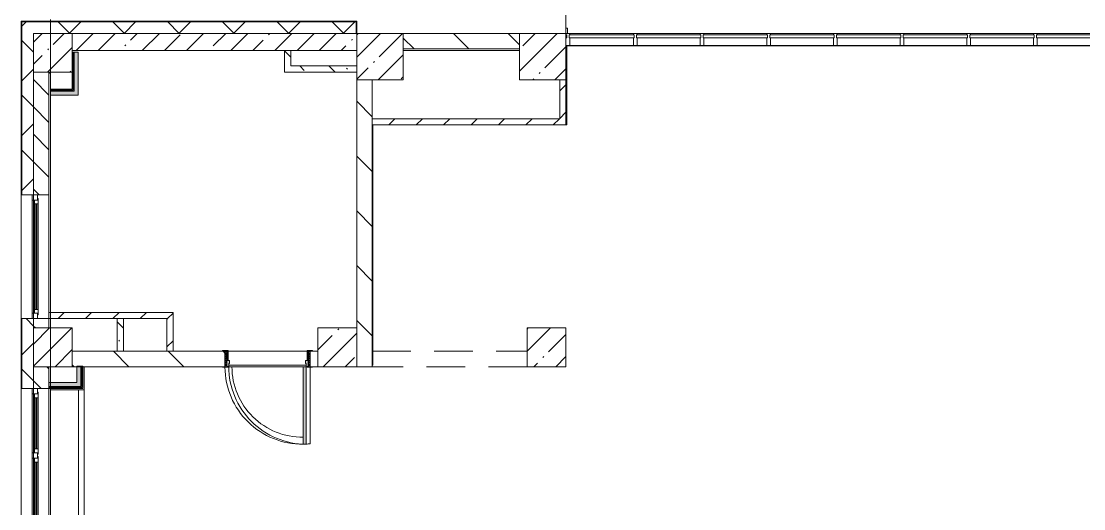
# Model space of a CAD drawing. Header units: millimetres. Extents: x 35098 to 231722, y -8553 to 29000.
# Drawn here: x 104444 to 118153, y 9067 to 15358 of the extents above; entities that cross this region are included whole.
import ezdxf

# ---------------------------------------------------------------- set-up
doc = ezdxf.new("R2010")
doc.units = ezdxf.units.MM
doc.linetypes.add('200_ШТРИХ__ш1_п0_6_', pattern=[800, 500, -300])
for name, color, linetype, lineweight in [('A-DETL-MBND-1', 7, '200_ШТРИХ__ш1_п0_6_', 9), ('A-GLAZ-2', 7, 'Continuous', 5), ('A-GLAZ-CURT-1', 7, 'Continuous', 5), ('A-GLAZ-CWMG-1', 7, 'Continuous', 5), ('A-WALL', 7, 'Continuous', 9), ('A-WALL-4', 7, 'Continuous', 5), ('I-WALL-3', 7, 'Continuous', 5), ('S-COLS-1', 7, 'Continuous', 5), ('Оси', 7, 'Continuous', 9)]:
    doc.layers.add(name, color=color, linetype=linetype, lineweight=lineweight)
for name, color, linetype, lineweight, true_color in [('A-DOOR-2', 7, 'Continuous', 5, 0xaaaaaa), ('A-DOOR-3', 7, 'Continuous', 5, 0xe2e2e2), ('A-DOOR-FRAM-1', 7, 'Continuous', 5, 0xe2e2e2), ('A-DOOR-FRAM-2', 7, 'Continuous', 5, 0xaaaaaa), ('A-FLOR-1', 7, 'Continuous', 5, 0xaaaaaa), ('I-WALL-2', 7, 'Continuous', 9, 0xe7e7e7), ('I-WALL-5', 7, 'Continuous', 5, 0x787878)]:
    doc.layers.add(name, color=color, linetype=linetype, lineweight=lineweight, true_color=true_color)
pattern_1 = [(45, (104712.3, 0), (-285.123, 285.123), []), (45, (104997.44, 0), (-285.123, 285.123), [504.031, -100.806, 16.764, -84.042])]
pattern_2 = [(135, (104712.3, 0), (-353.553, -353.553), [])]
pattern_3 = [(45, (104712.3, 0), (-353.553, 353.553), []), (135, (104712.3, 0), (-353.553, -353.553), [])]
pattern_4 = [(45, (104712.32, 0), (-176.7767, 176.7767), [])]
pattern_5 = [(135, (104712.3, 0), (-377.17, -377.17), [533.4, -88.9, 17.78, -88.9]), (135, (104712.3, 376.94), (-377.17, -377.17), []), (50, (104712.3, 0), (637.645, -55.787), [66.675, -733.425]), (355, (104712.3, 0), (-123.35, 668.7), [53.34, -586.74]), (100.451, (104765.45, -4.65), (514.3, 612.908), [56.665, -623.315]), (46.184, (104712.3, 177.8), (948.776, -147.15), [100.01, -1100.137]), (96.636, (104791.4, 165.5), (830.91, 865.997), [85, -934.973]), (351.184, (104712.3, 177.8), (830.92, 865.99), [80.01, -880.11]), (21, (104801.2, 133.35), (530.65, -357.928), [66.675, -733.425]), (326, (104801.2, 133.35), (216.308, 644.658), [53.34, -586.74]), (71.451, (104845.44, 103.5), (746.96, 286.724), [56.665, -623.315]), (37.5, (104712.32, 0), (10.8105, 295.9426), [16.764, -562.864, 16.764, -578.866, -588.962]), (37.5, (104712.32, 0), (10.8105, 295.9426), [-1175.258, 16.764, -572.198]), (7.5, (104712.3, 0), (233.869, 350.632), [16.764, -322.834, 16.764, -549.529, -224.472]), (7.5, (104712.3, 0), (233.869, 350.632), [-905.891, 16.764, -207.708]), (327.5, (104514.07, 0), (474.568, -20.0513), [16.764, -205.486, 16.764, -676.656, -920.115]), (327.5, (104514.07, 0), (474.568, -20.0513), [-915.67, 16.764, -903.351]), (317.5, (104425.17, 0), (518.452, 88.993), [16.764, -272.161, 16.764, -443.738, -653.415]), (317.5, (104425.17, 0), (518.452, 88.993), [-749.427, 16.764, -636.65])]
pattern_6 = [(45, (104712.3, 0), (-530.33, 530.33), []), (135, (104712.3, 0), (-530.33, -530.33), [])]

# ---------------------------------------------------------------- blocks, each defined once
blk = doc.blocks.new('BSC_Колонна _Прямоугольная - 500х500-V106-2_7_2_птичка')
at = {"layer": 'S-COLS-1'}
h = blk.add_hatch(dxfattribs=at)
h.set_pattern_fill('FP_140', color=256, style=0, pattern_type=2)
h.set_pattern_definition([(45, (-140, -14950), (-285.123, 285.123), []), (45, (145.12, -14950), (-285.123, 285.123), [504.031, -100.806, 16.764, -84.042])])
h.paths.add_polyline_path([(-250, -250), (250, -250), (250, 250), (-250, 250)])
for p, q in [((250, 250), (-250, 250)), ((-250, 250), (-250, -250)), ((250, -250), (250, 250)), ((-250, -250), (250, -250))]:
    blk.add_line(p, q, dxfattribs=at)
blk = doc.blocks.new('110_Дверь_СКБ_1Ст_Внутренняя1 - Д-4к_п__1100x2100h_Артистические EI30-33310874-2_7_2_птичка')
at = {"layer": 'A-DOOR-2'}
h = blk.add_hatch(dxfattribs=at)
h.set_pattern_fill('FP_118', color=256, style=0, pattern_type=2)
h.set_pattern_definition([(135, (1751.41, 164.685), (-14.14214, -14.14214), []), (225, (1751.41, 164.685), (14.14214, -14.14214), [])])
h.paths.add_polyline_path([(537.5, 100), (537.5, -100), (562.5, -100), (562.5, 100)])
at = {"layer": 'A-DOOR-3'}
h = blk.add_hatch(color=256, dxfattribs=at)
h.paths.add_polyline_path([(512.5, 100), (512.5, 60), (502.5, 60), (502.5, 20), (537.5, 20), (537.5, 100)])
h.paths.add_polyline_path([(-487.5, 100), (-512.5, 100), (-512.5, 20), (-477.5, 20), (-477.5, 60), (-487.5, 60)])
at = {"layer": 'A-DOOR-FRAM-1'}
for points in [[(-447.5, 1100), (-487.5, 1100), (-487.5, 100), (-447.5, 100), (-447.5, 935.9)], [(-567.5, 108), (-567.5, 100), (-497.5, 100), (-497.5, 108)], [(-497.5, 20), (-512.5, 20), (-512.5, -100), (-497.5, -100)], [(592.5, 108), (522.5, 108), (522.5, 100), (592.5, 100)], [(537.5, 20), (522.5, 20), (522.5, -100), (537.5, -100)], [(-567.5, -100), (-567.5, -108), (-497.5, -108), (-497.5, -100)], [(522.5, -100), (522.5, -108), (592.5, -108), (592.5, -100)]]:
    blk.add_hatch(color=256, dxfattribs=at).paths.add_polyline_path(points)
at = {"layer": 'A-DOOR-FRAM-2'}
h = blk.add_hatch(dxfattribs=at)
h.set_pattern_fill('FP_119', color=256, style=0, pattern_type=2)
h.set_pattern_definition([(45, (-371.384, 164.685), (-14.1421, 14.1421), []), (135, (-371.384, 164.685), (-14.1421, -14.1421), [])])
h.paths.add_polyline_path([(-512.5, 100), (-537.5, 100), (-537.5, -100), (-512.5, -100)])
at = {"layer": 'A-DOOR-2'}
for p, q in [((-487.5, 1100), (-487.5, 100)), ((-447.5, 1100), (-487.5, 1100)), ((-447.5, 100), (-447.5, 1100)), ((-487.5, 100), (-447.5, 100))]:
    blk.add_line(p, q, dxfattribs=at)
blk.add_arc((-487.5, 100), 1000, 360, 90, dxfattribs=at)
at = {"layer": 'A-DOOR-FRAM-2'}
for p, q in [((-497.5, 108), (-567.5, 108)), ((-567.5, 108), (-567.5, 100)), ((-567.5, 100), (-497.5, 100)), ((-512.5, 100), (-537.5, 100)), ((-537.5, 100), (-537.5, -100)), ((-487.5, 100), (-512.5, 100)), ((-512.5, 100), (-512.5, 20)), ((-512.5, -100), (-512.5, 100)), ((-497.5, 100), (-512.5, 100)), ((-512.5, 100), (-512.5, 99)), ((-512.5, 99), (-497.5, 99)), ((-512.5, 20), (-477.5, 20)), ((-497.5, 20), (-512.5, 20)), ((-512.5, 20), (-512.5, -100)), ((-497.5, 100), (-497.5, 108)), ((-497.5, 99), (-497.5, 100)), ((-497.5, -100), (-497.5, 20)), ((-487.5, 60), (-487.5, 100)), ((-477.5, 60), (-487.5, 60)), ((-477.5, 20), (-477.5, 60)), ((512.5, 60), (502.5, 60)), ((502.5, 60), (502.5, 20)), ((502.5, 20), (537.5, 20)), ((512.5, 100), (512.5, 60)), ((537.5, 100), (512.5, 100)), ((592.5, 108), (522.5, 108)), ((522.5, 108), (522.5, 100)), ((537.5, 100), (522.5, 100)), ((522.5, 100), (522.5, 99)), ((522.5, 100), (592.5, 100)), ((522.5, 99), (537.5, 99)), ((537.5, 20), (522.5, 20)), ((522.5, 20), (522.5, -100)), ((537.5, 20), (537.5, 100)), ((562.5, 100), (537.5, 100)), ((537.5, 100), (537.5, -100)), ((537.5, 99), (537.5, 100)), ((537.5, -100), (537.5, 20)), ((562.5, -100), (562.5, 100)), ((592.5, 100), (592.5, 108)), ((-497.5, -100), (-567.5, -100)), ((-567.5, -100), (-567.5, -108)), ((-567.5, -108), (-497.5, -108)), ((-537.5, -100), (-512.5, -100)), ((-512.5, -100), (-497.5, -100)), ((-497.5, -108), (-497.5, -100)), ((522.5, -100), (537.5, -100)), ((592.5, -100), (522.5, -100)), ((522.5, -100), (522.5, -108)), ((522.5, -108), (592.5, -108)), ((537.5, -100), (562.5, -100)), ((592.5, -108), (592.5, -100))]:
    blk.add_line(p, q, dxfattribs=at)
blk = doc.blocks.new('BSC_Колонна _Прямоугольная - 500х500-22206884-2_7_2_птичка')
at = {"layer": 'S-COLS-1'}
h = blk.add_hatch(dxfattribs=at)
h.set_pattern_fill('FP_198', color=256, style=0, pattern_type=2)
h.set_pattern_definition([(45, (-6510, -11150), (-285.123, 285.123), []), (45, (-6224.88, -11150), (-285.123, 285.123), [504.031, -100.806, 16.764, -84.042])])
h.paths.add_polyline_path([(-250, -250), (250, -250), (250, 250), (-250, 250), (-250, 71)])
for p, q in [((250, 250), (-250, 250)), ((-250, 250), (-250, -250)), ((250, -250), (250, 250)), ((-250, -250), (250, -250))]:
    blk.add_line(p, q, dxfattribs=at)
blk = doc.blocks.new('BSC_Колонна _Прямоугольная - 500х500-V173-2_7_2_птичка')
at = {"layer": 'S-COLS-1'}
h = blk.add_hatch(dxfattribs=at)
h.set_pattern_fill('FP_199', color=256, style=0, pattern_type=2)
h.set_pattern_definition([(45, (-3810, -11150), (-285.123, 285.123), []), (45, (-3524.88, -11150), (-285.123, 285.123), [504.031, -100.806, 16.764, -84.042])])
h.paths.add_polyline_path([(-250, -250), (250, -250), (250, 250), (-250, 250), (-250, 71)])
for p, q in [((250, 250), (-250, 250)), ((-250, 250), (-250, -250)), ((250, -250), (250, 250)), ((-250, -250), (250, -250))]:
    blk.add_line(p, q, dxfattribs=at)
blk = doc.blocks.new('120_Окно_СКБ_1Ст - 120_Окно_СКБ_1Ст_1600х2500_h_ 2-22959204-2_7_2_птичка')
at = {"layer": 'A-GLAZ-2'}
for p, q in [((-800, -127), (-800, -57)), ((-800, -57), (-730, -57)), ((800, -57), (-800, -57)), ((-730, -127), (-800, -127)), ((-800, -127), (-750, -127)), ((-730, -127), (-750, -127)), ((-750, -127), (-750, -137)), ((-750, -137), (750, -137)), ((750, -137), (-750, -137)), ((-730, -57), (-730, -127)), ((730, -87), (-730, -87)), ((-730, -87), (-730, -127)), ((-680, -137), (-680, -87)), ((-680, -107), (680, -107)), ((680, -117), (-680, -117)), ((680, -137), (680, -87)), ((730, -127), (730, -57)), ((730, -57), (800, -57)), ((730, -127), (730, -87)), ((800, -127), (730, -127)), ((750, -127), (730, -127)), ((750, -127), (800, -127)), ((750, -137), (750, -127)), ((800, -57), (800, -127))]:
    blk.add_line(p, q, dxfattribs=at)
blk = doc.blocks.new('120_Окно_СКБ_2Ст - 120_Окно_СКБ_2Ст 2100х2500 _мал створка справа_-22445857-2_7_2_птичка')
at = {"layer": 'A-GLAZ-2'}
for p, q in [((-1050, -127), (-1050, -57)), ((-1050, -57), (-980, -57)), ((1050, -57), (-1050, -57)), ((-980, -127), (-1050, -127)), ((-1050, -127), (-1000, -127)), ((-980, -127), (-1000, -127)), ((-1000, -127), (-1000, -137)), ((-1000, -137), (170, -137)), ((170, -137), (-1000, -137)), ((-980, -57), (-980, -127)), ((150, -87), (-980, -87)), ((-980, -87), (-980, -127)), ((-930, -137), (-930, -87)), ((-930, -107), (100, -107)), ((100, -117), (-930, -117)), ((100, -137), (100, -87)), ((150, -127), (150, -57)), ((150, -57), (220, -57)), ((150, -127), (150, -87)), ((220, -127), (150, -127)), ((170, -127), (150, -127)), ((170, -127), (200, -127)), ((170, -137), (170, -127)), ((220, -127), (200, -127)), ((200, -127), (200, -137)), ((200, -137), (1000, -137)), ((1000, -137), (200, -137)), ((220, -57), (220, -127)), ((980, -87), (220, -87)), ((220, -87), (220, -127)), ((270, -137), (270, -87)), ((270, -107), (930, -107)), ((930, -117), (270, -117)), ((930, -137), (930, -87)), ((980, -127), (980, -57)), ((980, -57), (1050, -57)), ((980, -127), (980, -87)), ((1050, -127), (980, -127)), ((1000, -127), (980, -127)), ((1000, -127), (1050, -127)), ((1000, -137), (1000, -127)), ((1050, -57), (1050, -127))]:
    blk.add_line(p, q, dxfattribs=at)
blk = doc.blocks.new('BSC_Колонна _Прямоугольная - 500х500-V182-2_7_2_птичка')
at = {"layer": 'S-COLS-1'}
h = blk.add_hatch(dxfattribs=at)
h.set_pattern_fill('FP_207', color=256, style=0, pattern_type=2)
h.set_pattern_definition([(45, (-140, -11150), (-285.123, 285.123), []), (45, (145.12, -11150), (-285.123, 285.123), [504.031, -100.806, 16.764, -84.042])])
h.paths.add_polyline_path([(-250, -250), (250, -250), (250, 250), (-250, 250), (-250, 71)])
for p, q in [((250, 250), (-250, 250)), ((-250, 250), (-250, -250)), ((250, -250), (250, 250)), ((-250, -250), (250, -250))]:
    blk.add_line(p, q, dxfattribs=at)
blk = doc.blocks.new('Системная панель - Стекло - 40мм-23997895-2_7_2_птичка')
at = {"layer": 'A-GLAZ-CURT-1'}
for p, q in [((420, 0), (-420, 0)), ((-420, 0), (-420, -40)), ((420, -40), (420, 0)), ((-420, -40), (420, -40))]:
    blk.add_line(p, q, dxfattribs=at)
blk = doc.blocks.new('Прямоугольный импост - Импост структурный с накладкой - 160мм-23771928-2_7_2_птичка')
at = {"layer": 'A-GLAZ-CWMG-1'}
for p, q in [((7630, 15200), (6810, 15200)), ((7630, 15043), (6810, 15043))]:
    blk.add_line(p, q, dxfattribs=at)
blk = doc.blocks.new('Прямоугольный импост - Импост структурный с накладкой - 160мм-23997897-2_7_2_птичка')
at = {"layer": 'A-GLAZ-CWMG-1'}
for p, q in [((0, 140), (-50, 140)), ((-50, 140), (-50, 40)), ((0, 40), (0, 140)), ((-50, 40), (-40, 40)), ((-40, 0), (-50, 0)), ((-50, 0), (-50, -17)), ((-40, 40), (-40, 0)), ((-10, 0), (-10, 40)), ((-10, 40), (0, 40)), ((0, 0), (-10, 0)), ((0, -17), (0, 0)), ((-50, -17), (0, -17))]:
    blk.add_line(p, q, dxfattribs=at)
blk = doc.blocks.new('Системная панель - Стекло - 40мм-23997898-2_7_2_птичка')
at = {"layer": 'A-GLAZ-CURT-1'}
h = blk.add_hatch(dxfattribs=at)
h.set_pattern_fill('FP_211', color=256, style=0, pattern_type=2)
h.set_pattern_definition([(45, (-13750.1, -14683), (-1414.21, 1414.21), [1000, -3000]), (45, (-14750.1, -15183), (-1414.21, 1414.21), [3000, -1000]), (45, (-12750.1, -15683), (-1414.21, 1414.21), [1000, -3000])])
h.paths.add_polyline_path([(420, -40), (420, 0), (-420, 0), (-420, -40)])
for p, q in [((420, 0), (-420, 0)), ((-420, 0), (-420, -40)), ((-420, -40), (420, -40)), ((420, -40), (420, 0))]:
    blk.add_line(p, q, dxfattribs=at)
blk = doc.blocks.new('Прямоугольный импост - Импост структурный с накладкой - 160мм-23771920-2_7_2_птичка')
at = {"layer": 'A-GLAZ-CWMG-1'}
for p, q in [((13660, 15200), (12840, 15200)), ((13660, 15043), (12840, 15043))]:
    blk.add_line(p, q, dxfattribs=at)
blk = doc.blocks.new('Прямоугольный импост - Импост структурный с накладкой - 160мм-23997894-2_7_2_птичка')
at = {"layer": 'A-GLAZ-CWMG-1'}
for p, q in [((-25, 40), (-25, 140)), ((-25, 140), (25, 140)), ((25, 140), (25, 40)), ((-15, 40), (-25, 40)), ((-25, -17), (-25, 0)), ((-25, 0), (-15, 0)), ((-15, 0), (-15, 40)), ((15, 40), (15, 0)), ((25, 40), (15, 40)), ((15, 0), (25, 0)), ((25, 0), (25, -17)), ((25, -17), (-25, -17))]:
    blk.add_line(p, q, dxfattribs=at)
blk = doc.blocks.new('Системная панель - Стекло - 40мм-23997899-2_7_2_птичка')
at = {"layer": 'A-GLAZ-CURT-1'}
for p, q in [((415, 0), (-415, 0)), ((-415, 0), (-415, -40)), ((415, -40), (415, 0)), ((-415, -40), (415, -40))]:
    blk.add_line(p, q, dxfattribs=at)
blk = doc.blocks.new('Прямоугольный импост - Импост структурный с накладкой - 160мм-23771909-2_7_2_птичка')
at = {"layer": 'A-GLAZ-CWMG-1'}
for p, q in [((11930, 15200), (11120, 15200)), ((11930, 15043), (11120, 15043))]:
    blk.add_line(p, q, dxfattribs=at)
blk = doc.blocks.new('Системная панель - Стекло - 40мм-V189-2_7_2_птичка')
at = {"layer": 'A-GLAZ-CURT-1'}
for p, q in [((415, 0), (-415, 0)), ((-415, 0), (-415, -40)), ((415, -40), (415, 0)), ((-415, -40), (415, -40))]:
    blk.add_line(p, q, dxfattribs=at)
blk = doc.blocks.new('Системная панель - Стекло - 40мм-V190-2_7_2_птичка')
at = {"layer": 'A-GLAZ-CURT-1'}
for p, q in [((415, 0), (-415, 0)), ((-415, 0), (-415, -40)), ((415, -40), (415, 0)), ((-415, -40), (415, -40))]:
    blk.add_line(p, q, dxfattribs=at)
blk = doc.blocks.new('Системная панель - Стекло - 40мм-V191-2_7_2_птичка')
at = {"layer": 'A-GLAZ-CURT-1'}
h = blk.add_hatch(dxfattribs=at)
h.set_pattern_fill('FP_213', color=256, style=0, pattern_type=2)
h.set_pattern_definition([(45, (-8585, -14683), (-1414.21, 1414.21), [1000, -3000]), (45, (-9585, -15183), (-1414.21, 1414.21), [3000, -1000]), (45, (-7585, -15683), (-1414.21, 1414.21), [1000, -3000])])
h.paths.add_polyline_path([(415, -40), (415, 0), (-415, 0), (-415, -40), (47, -40)])
for p, q in [((415, 0), (-415, 0)), ((-415, 0), (-415, -40)), ((415, -40), (415, 0)), ((-415, -40), (415, -40))]:
    blk.add_line(p, q, dxfattribs=at)
blk = doc.blocks.new('Системная панель - Стекло - 40мм-V192-2_7_2_птичка')
at = {"layer": 'A-GLAZ-CURT-1'}
for p, q in [((415, 0), (-415, 0)), ((-415, 0), (-415, -40)), ((415, -40), (415, 0)), ((-415, -40), (415, -40))]:
    blk.add_line(p, q, dxfattribs=at)
blk = doc.blocks.new('Системная панель - Стекло - 40мм-V193-2_7_2_птичка')
at = {"layer": 'A-GLAZ-CURT-1'}
for p, q in [((415, 0), (-415, 0)), ((-415, 0), (-415, -40)), ((415, -40), (415, 0)), ((-415, -40), (415, -40))]:
    blk.add_line(p, q, dxfattribs=at)
blk = doc.blocks.new('Зашивка приборов отопления42 - Зашивка приборов отопления-33374801-2_7_2_птичка')
at = {"layer": 'A-WALL-4'}
for p, q in [((37472, 23439), (35372, 23439)), ((37472, 23079), (37472, 23439)), ((35372, 23079), (37472, 23079)), ((37472, 23079), (35372, 23079)), ((37472, 23004), (37472, 23079)), ((35372, 23004), (37472, 23004))]:
    blk.add_line(p, q, dxfattribs=at)

msp = doc.modelspace()

# ---------------------------------------------------------------- hatches: boundary and pattern name
at = {"layer": 'A-WALL-4'}
h = msp.add_hatch(dxfattribs=at)
h.set_pattern_fill('FP_103', color=256, style=0, pattern_type=2)
h.set_pattern_definition(pattern_3)
h.paths.add_polyline_path([(104602.3, -100), (104602.3, 5220), (104452.3, 5220), (104452.3, -100)])
h.paths.add_polyline_path([(104452.3, 7320), (104602.3, 7320), (104602.3, 8520), (104452.3, 8520), (104452.3, 7750.3)])
h.paths.add_polyline_path([(104496.6, 10620), (104602.3, 10620), (104602.3, 11520), (104452.3, 11520), (104452.3, 10620)])
h.paths.add_polyline_path([(104602.3, 13120), (104602.3, 15350), (104452.3, 15350), (104452.3, 13120)])
h = msp.add_hatch(dxfattribs=at)
h.set_pattern_fill('FP_103', color=256, style=0, pattern_type=2)
h.set_pattern_definition(pattern_3)
h.paths.add_polyline_path([(108764.3, 15200), (108764.3, 15350), (104602.3, 15350), (104602.3, 15200), (108206.7, 15200)])
h = msp.add_hatch(dxfattribs=at)
h.set_pattern_fill('FP_113', color=256, style=0, pattern_type=2)
h.set_pattern_definition([(135, (104712.32, 0), (-176.7767, -176.7767), [])])
h.paths.add_polyline_path([(104802.3, 7900), (104802.3, 8520), (104602.3, 8520), (104602.3, 7900)])
h.paths.add_polyline_path([(104602.3, 10620), (104802.3, 10620), (104802.3, 10900), (104602.3, 10900), (104602.3, 10642.6)])
h.paths.add_polyline_path([(104602.3, 11400), (104802.3, 11400), (104802.3, 11520), (104602.3, 11520)])
h.paths.add_polyline_path([(104802.3, 13120), (104802.3, 14700), (104602.3, 14700), (104602.3, 13120)])
at = {"layer": 'I-WALL-2'}
for points in [[(105177.3, 14405), (105177.3, 14960), (105127.3, 14960), (105127.3, 14405)], [(105127.3, 14405), (105127.3, 14455), (104822.3, 14455), (104822.3, 14405), (105102.3, 14405)], [(105213.3, 10695), (105213.3, 10905), (105163.3, 10905), (105163.3, 10695)], [(104802.3, 10645), (105213.3, 10645), (105213.3, 10695), (104802.3, 10695)]]:
    msp.add_hatch(color=256, dxfattribs=at).paths.add_polyline_path(points)
at = {"layer": 'I-WALL-3'}
h = msp.add_hatch(dxfattribs=at)
h.set_pattern_fill('FP_111', color=256, style=0, pattern_type=2)
h.set_pattern_definition(pattern_1)
h.paths.add_polyline_path([(107279.2, 14980), (108772.3, 14980), (108772.3, 15200), (105102.3, 15200), (105102.3, 14980), (105424.1, 14980)])
h = msp.add_hatch(dxfattribs=at)
h.set_pattern_fill('FP_114', color=256, style=0, pattern_type=2)
h.set_pattern_definition(pattern_2)
h.paths.add_polyline_path([(110872.3, 15000), (110872.3, 15200), (109372.3, 15200), (109372.3, 15000), (110061.7, 15000)])
h = msp.add_hatch(dxfattribs=at)
h.set_pattern_fill('FP_114', color=256, style=0, pattern_type=2)
h.set_pattern_definition(pattern_2)
h.paths.add_polyline_path([(108972.3, 10900), (108972.3, 14600), (108772.3, 14600), (108772.3, 10900)])
h = msp.add_hatch(dxfattribs=at)
h.set_pattern_fill('FP_115', color=256, style=0, pattern_type=2)
h.set_pattern_definition(pattern_4)
h.paths.add_polyline_path([(111472.3, 14100), (111472.3, 14600), (111392.3, 14600), (111392.3, 14100)])
h = msp.add_hatch(dxfattribs=at)
h.set_pattern_fill('FP_215', color=256, style=0, pattern_type=2)
h.set_pattern_definition(pattern_6)
h.paths.add_polyline_path([(104822.3, 14467.5), (105102.3, 14467.5), (105102.3, 14480), (104822.3, 14480)])
h = msp.add_hatch(dxfattribs=at)
h.set_pattern_fill('FP_215', color=256, style=0, pattern_type=2)
h.set_pattern_definition(pattern_6)
h.paths.add_polyline_path([(104822.3, 14455), (105114.8, 14455), (105114.8, 14467.5), (104822.3, 14467.5)])
h = msp.add_hatch(dxfattribs=at)
h.set_pattern_fill('FP_115', color=256, style=0, pattern_type=2)
h.set_pattern_definition(pattern_4)
h.paths.add_polyline_path([(111472.3, 14020), (111472.3, 14100), (108972.3, 14100), (108972.3, 14020), (110989.3, 14020)])
h = msp.add_hatch(dxfattribs=at)
h.set_pattern_fill('FP_115', color=256, style=0, pattern_type=2)
h.set_pattern_definition(pattern_4)
h.paths.add_polyline_path([(106402.3, 11520), (106402.3, 11600), (104802.3, 11600), (104802.3, 11520), (106322.3, 11520)])
h = msp.add_hatch(dxfattribs=at)
h.set_pattern_fill('FP_115', color=256, style=0, pattern_type=2)
h.set_pattern_definition(pattern_4)
h.paths.add_polyline_path([(106402.3, 11100), (106402.3, 11520), (106322.3, 11520), (106322.3, 11100)])
h = msp.add_hatch(dxfattribs=at)
h.set_pattern_fill('FP_114', color=256, style=0, pattern_type=2)
h.set_pattern_definition(pattern_2)
h.paths.add_polyline_path([(105424.1, 10900), (107072.3, 10900), (107072.3, 11100), (105102.3, 11100), (105102.3, 10900)])
h.paths.add_polyline_path([(108272.3, 10900), (108272.3, 11100), (108172.3, 11100), (108172.3, 10900), (108202.3, 10900)])
at = {"layer": 'I-WALL-5'}
h = msp.add_hatch(dxfattribs=at)
h.set_pattern_fill('FP_124', color=256, style=0, pattern_type=2)
h.set_pattern_definition(pattern_5)
h.paths.add_polyline_path([(107922.3, 14700.7), (107922.3, 14980), (107842.3, 14980), (107842.3, 14700.7)])
h = msp.add_hatch(dxfattribs=at)
h.set_pattern_fill('FP_124', color=256, style=0, pattern_type=2)
h.set_pattern_definition(pattern_5)
h.paths.add_polyline_path([(107922.3, 14700.7), (108772.3, 14700.7), (108772.3, 14780.7), (107922.3, 14780.7)])
h = msp.add_hatch(dxfattribs=at)
h.set_pattern_fill('FP_124', color=256, style=0, pattern_type=2)
h.set_pattern_definition(pattern_5)
h.paths.add_polyline_path([(105762.3, 11100), (105762.3, 11520), (105682.3, 11520), (105682.3, 11100)])
at = {"layer": 'S-COLS-1'}
h = msp.add_hatch(dxfattribs=at)
h.set_pattern_fill('FP_111', color=256, style=0, pattern_type=2)
h.set_pattern_definition(pattern_1)
h.paths.add_polyline_path([(109372.3, 14600), (109372.3, 15200), (108772.3, 15200), (108772.3, 14600), (109134.2, 14600)])
h = msp.add_hatch(dxfattribs=at)
h.set_pattern_fill('FP_111', color=256, style=0, pattern_type=2)
h.set_pattern_definition(pattern_1)
h.paths.add_polyline_path([(111472.3, 14600), (111472.3, 15200), (110872.3, 15200), (110872.3, 14600), (110989.3, 14600)])

# ---------------------------------------------------------------- linework, layer by layer
at = {"layer": 'A-DETL-MBND-1'}
for p, q in [((111472.3, 15270), (111492.3, 15270)), ((111492.3, 15200), (111492.3, 15270)), ((108972.3, 11100), (110972.3, 11100)), ((110972.3, 10900), (108972.3, 10900))]:
    msp.add_line(p, q, dxfattribs=at)
at = {"layer": 'A-FLOR-1'}
for p, q in [((111472.3, 15200), (111472.3, 20770)), ((110872.3, 14980), (109372.3, 14980)), ((118422.3, 15040), (111482.3, 15040)), ((111482.3, 15040), (111482.3, 14020)), ((108982.3, 14020), (108982.3, 10920)), ((111482.3, 14020), (111472.3, 14020)), ((105257.3, 10900), (105257.3, 10600)), ((107162.3, 10899), (107112.3, 10899)), ((108122.3, 10920), (107122.3, 10920)), ((108172.3, 9905), (108172.3, 10892)), ((108982.3, 10920), (108972.3, 10920))]:
    msp.add_line(p, q, dxfattribs=at)
for radius, start, end in [(1000, 180.45922, 270.57477), (910, 180.06296, 270.62964), (1000, 272.87006, 275.73917)]:
    msp.add_arc((108072.3, 10900), radius, start, end, dxfattribs=at)
at = {"layer": 'A-WALL'}
for p, q in [((104602.3, 15358), (104449.3, 15358)), ((108767.3, 15353), (104449.3, 15353)), ((104449.3, 15353), (104449.3, 13120)), ((108764.3, 15350), (104452.3, 15350)), ((104452.3, 15350), (104452.3, 13120)), ((108764.3, 15200), (108764.3, 15350)), ((108767.3, 15200), (108767.3, 15353)), ((105114.8, 14467.5), (105114.8, 14960)), ((105127.3, 14455), (105127.3, 14960)), ((107922.3, 14980), (107842.3, 14980)), ((104602.3, 14700), (104602.3, 13120)), ((104822.3, 14467.5), (105114.8, 14467.5)), ((104822.3, 14455), (105127.3, 14455)), ((108972.3, 14100), (108972.3, 14020)), ((104449.3, 11520), (104449.3, 10620)), ((104452.3, 11520), (104452.3, 10620)), ((104602.3, 11520), (104602.3, 11400)), ((105762.3, 11520), (105682.3, 11520)), ((105682.3, 11100), (105762.3, 11100)), ((106322.3, 11100), (106402.3, 11100)), ((104602.3, 10900), (104602.3, 10620)), ((105213.3, 10905), (105213.3, 10645)), ((105225.8, 10905), (105225.8, 10632.5)), ((105213.3, 10645), (104802.3, 10645)), ((105225.8, 10632.5), (104802.3, 10632.5))]:
    msp.add_line(p, q, dxfattribs=at)
at = {"layer": 'A-WALL-4'}
for p, q in [((108772.3, 15358), (104444.3, 15358)), ((104444.3, 15358), (104444.3, -258)), ((108772.3, 15200), (108772.3, 15358)), ((104802.3, 11600), (104802.3, 14700)), ((104444.3, 13120), (104802.3, 13120)), ((104802.3, 11520), (104444.3, 11520)), ((104802.3, 11400), (104802.3, 11520)), ((104802.3, 10900), (104802.3, 8500)), ((104444.3, 10620), (104802.3, 10620))]:
    msp.add_line(p, q, dxfattribs=at)
at = {"layer": 'I-WALL-3'}
for p, q in [((108772.3, 15200), (105102.3, 15200)), ((108772.3, 14980), (108772.3, 15200)), ((110872.3, 15200), (109372.3, 15200)), ((109372.3, 15200), (109372.3, 15000)), ((110872.3, 15000), (110872.3, 15200)), ((105102.3, 14980), (107842.3, 14980)), ((105177.3, 14960), (105102.3, 14960)), ((105177.3, 14405), (105177.3, 14960)), ((107842.3, 14980), (107842.3, 14700.7)), ((107922.3, 14980), (108772.3, 14980)), ((107922.3, 14780.7), (107922.3, 14980)), ((109372.3, 15000), (110872.3, 15000)), ((104822.3, 14690), (104802.3, 14690)), ((104822.3, 14690), (104822.3, 11600)), ((105102.3, 14700), (105102.3, 14480)), ((107842.3, 14700.7), (108772.3, 14700.7)), ((108772.3, 14780.7), (107922.3, 14780.7)), ((108772.3, 14700.7), (108772.3, 14780.7)), ((108772.3, 14600), (108772.3, 11400)), ((108972.3, 14600), (108772.3, 14600)), ((108972.3, 14100), (108972.3, 14600)), ((111472.3, 14600), (111392.3, 14600)), ((111392.3, 14600), (111392.3, 14100)), ((111472.3, 14020), (111472.3, 14600)), ((105102.3, 14480), (104822.3, 14480)), ((104822.3, 14405), (105177.3, 14405)), ((111392.3, 14100), (108972.3, 14100)), ((108972.3, 10900), (108972.3, 14020)), ((108972.3, 14020), (111472.3, 14020)), ((104602.3, 11520), (104602.3, 13120)), ((106402.3, 11600), (104802.3, 11600)), ((104802.3, 11600), (104802.3, 11520)), ((104802.3, 11520), (105682.3, 11520)), ((104822.3, 11520), (104822.3, 11400)), ((105682.3, 11520), (105682.3, 11100)), ((105762.3, 11520), (106322.3, 11520)), ((105762.3, 11100), (105762.3, 11520)), ((106322.3, 11520), (106322.3, 11100)), ((106402.3, 11100), (106402.3, 11600)), ((105682.3, 11100), (105102.3, 11100)), ((106322.3, 11100), (105762.3, 11100)), ((107042.3, 11100), (106402.3, 11100)), ((107112.3, 11100), (108132.3, 11100)), ((108272.3, 11100), (108202.3, 11100)), ((104822.3, 10900), (104822.3, 10695)), ((105102.3, 10900), (107042.3, 10900)), ((105238.3, 10905), (105163.3, 10905)), ((105163.3, 10905), (105163.3, 10695)), ((105238.3, 10620), (105238.3, 10905)), ((108082.3, 10900), (107122.3, 10900)), ((108202.3, 10900), (108272.3, 10900)), ((108772.3, 10900), (108972.3, 10900)), ((105163.3, 10695), (104802.3, 10695)), ((104602.3, 8520), (104602.3, 10620)), ((104802.3, 10620), (105238.3, 10620)), ((104822.3, 10620), (104822.3, 8500))]:
    msp.add_line(p, q, dxfattribs=at)
at = {"layer": 'S-COLS-1'}
for p, q in [((109372.3, 15200), (108772.3, 15200)), ((108772.3, 15200), (108772.3, 14600)), ((109372.3, 15000), (109372.3, 15200)), ((111472.3, 15200), (110872.3, 15200)), ((110872.3, 15200), (110872.3, 14600)), ((111472.3, 14600), (111472.3, 15200)), ((109372.3, 14600), (109372.3, 15000)), ((108772.3, 14600), (108972.3, 14600)), ((108972.3, 14600), (109372.3, 14600)), ((110872.3, 14600), (111472.3, 14600))]:
    msp.add_line(p, q, dxfattribs=at)
at = {"layer": 'Оси'}
msp.add_line((104822.3, 5439), (104822.3, 15380), dxfattribs=at)

# ---------------------------------------------------------------- block references
at = {"layer": 'A-DOOR-2', "rotation": 180}
msp.add_blockref('110_Дверь_СКБ_1Ст_Внутренняя1 - Д-4к_п__1100x2100h_Артистические EI30-33310874-2_7_2_птичка', (107634.8, 11000), dxfattribs=at)
at = {"layer": 'A-GLAZ-2', "rotation": 89.99999999999993}
for name, p in [('120_Окно_СКБ_1Ст - 120_Окно_СКБ_1Ст_1600х2500_h_ 2-22959204-2_7_2_птичка', (104527.3, 12320)), ('120_Окно_СКБ_2Ст - 120_Окно_СКБ_2Ст 2100х2500 _мал створка справа_-22445857-2_7_2_птичка', (104527.3, 9570))]:
    msp.add_blockref(name, p, dxfattribs=at)
at = {"layer": 'A-GLAZ-CURT-1'}
for name, p in [('Системная панель - Стекло - 40мм-23997895-2_7_2_птичка', (111932.3, 15183)), ('Системная панель - Стекло - 40мм-V191-2_7_2_птичка', (112797.3, 15183)), ('Системная панель - Стекло - 40мм-V189-2_7_2_птичка', (113657.3, 15183)), ('Системная панель - Стекло - 40мм-V190-2_7_2_птичка', (114517.3, 15183)), ('Системная панель - Стекло - 40мм-V193-2_7_2_птичка', (115377.3, 15183)), ('Системная панель - Стекло - 40мм-23997899-2_7_2_птичка', (116237.3, 15183)), ('Системная панель - Стекло - 40мм-V192-2_7_2_птичка', (117097.3, 15183)), ('Системная панель - Стекло - 40мм-23997898-2_7_2_птичка', (117962.4, 15183))]:
    msp.add_blockref(name, p, dxfattribs=at)
at = {"layer": 'A-GLAZ-CWMG-1', "rotation": 180}
msp.add_blockref('Прямоугольный импост - Импост структурный с накладкой - 160мм-23997897-2_7_2_птичка', (111472.3, 15183), dxfattribs=at)
at = {"layer": 'A-GLAZ-CWMG-1'}
for name, p in [('Прямоугольный импост - Импост структурный с накладкой - 160мм-23771928-2_7_2_птичка', (104712.3, 0)), ('Прямоугольный импост - Импост структурный с накладкой - 160мм-23771909-2_7_2_птичка', (101272.3, 0)), ('Прямоугольный импост - Импост структурный с накладкой - 160мм-23771909-2_7_2_птичка', (102132.3, 0)), ('Прямоугольный импост - Импост структурный с накладкой - 160мм-23771909-2_7_2_птичка', (102992.3, 0)), ('Прямоугольный импост - Импост структурный с накладкой - 160мм-23771909-2_7_2_птичка', (103852.3, 0)), ('Прямоугольный импост - Импост структурный с накладкой - 160мм-23771909-2_7_2_птичка', (104712.3, 0)), ('Прямоугольный импост - Импост структурный с накладкой - 160мм-23771909-2_7_2_птичка', (105572.3, 0)), ('Прямоугольный импост - Импост структурный с накладкой - 160мм-23771920-2_7_2_птичка', (104712.3, 0))]:
    msp.add_blockref(name, p, dxfattribs=at)
at = {"layer": 'A-GLAZ-CWMG-1', "extrusion": (0, 0, -1), "rotation": 180}
for p in [(-112367.3, 15183), (-113227.3, 15183), (-114087.3, 15183), (-114947.3, 15183), (-115807.3, 15183), (-116667.3, 15183), (-117527.3, 15183)]:
    msp.add_blockref('Прямоугольный импост - Импост структурный с накладкой - 160мм-23997894-2_7_2_птичка', p, dxfattribs=at)
at = {"layer": 'A-WALL-4', "rotation": 90.0000000000001}
msp.add_blockref('Зашивка приборов отопления42 - Зашивка приборов отопления-33374801-2_7_2_птичка', (128261.3, -26871.9), dxfattribs=at)
at = {"layer": 'S-COLS-1'}
for name, p in [('BSC_Колонна _Прямоугольная - 500х500-V106-2_7_2_птичка', (104852.3, 14950)), ('BSC_Колонна _Прямоугольная - 500х500-V182-2_7_2_птичка', (104852.3, 11150)), ('BSC_Колонна _Прямоугольная - 500х500-V173-2_7_2_птичка', (108522.3, 11150)), ('BSC_Колонна _Прямоугольная - 500х500-22206884-2_7_2_птичка', (111222.3, 11150))]:
    msp.add_blockref(name, p, dxfattribs=at)

doc.saveas('drawing.dxf')
